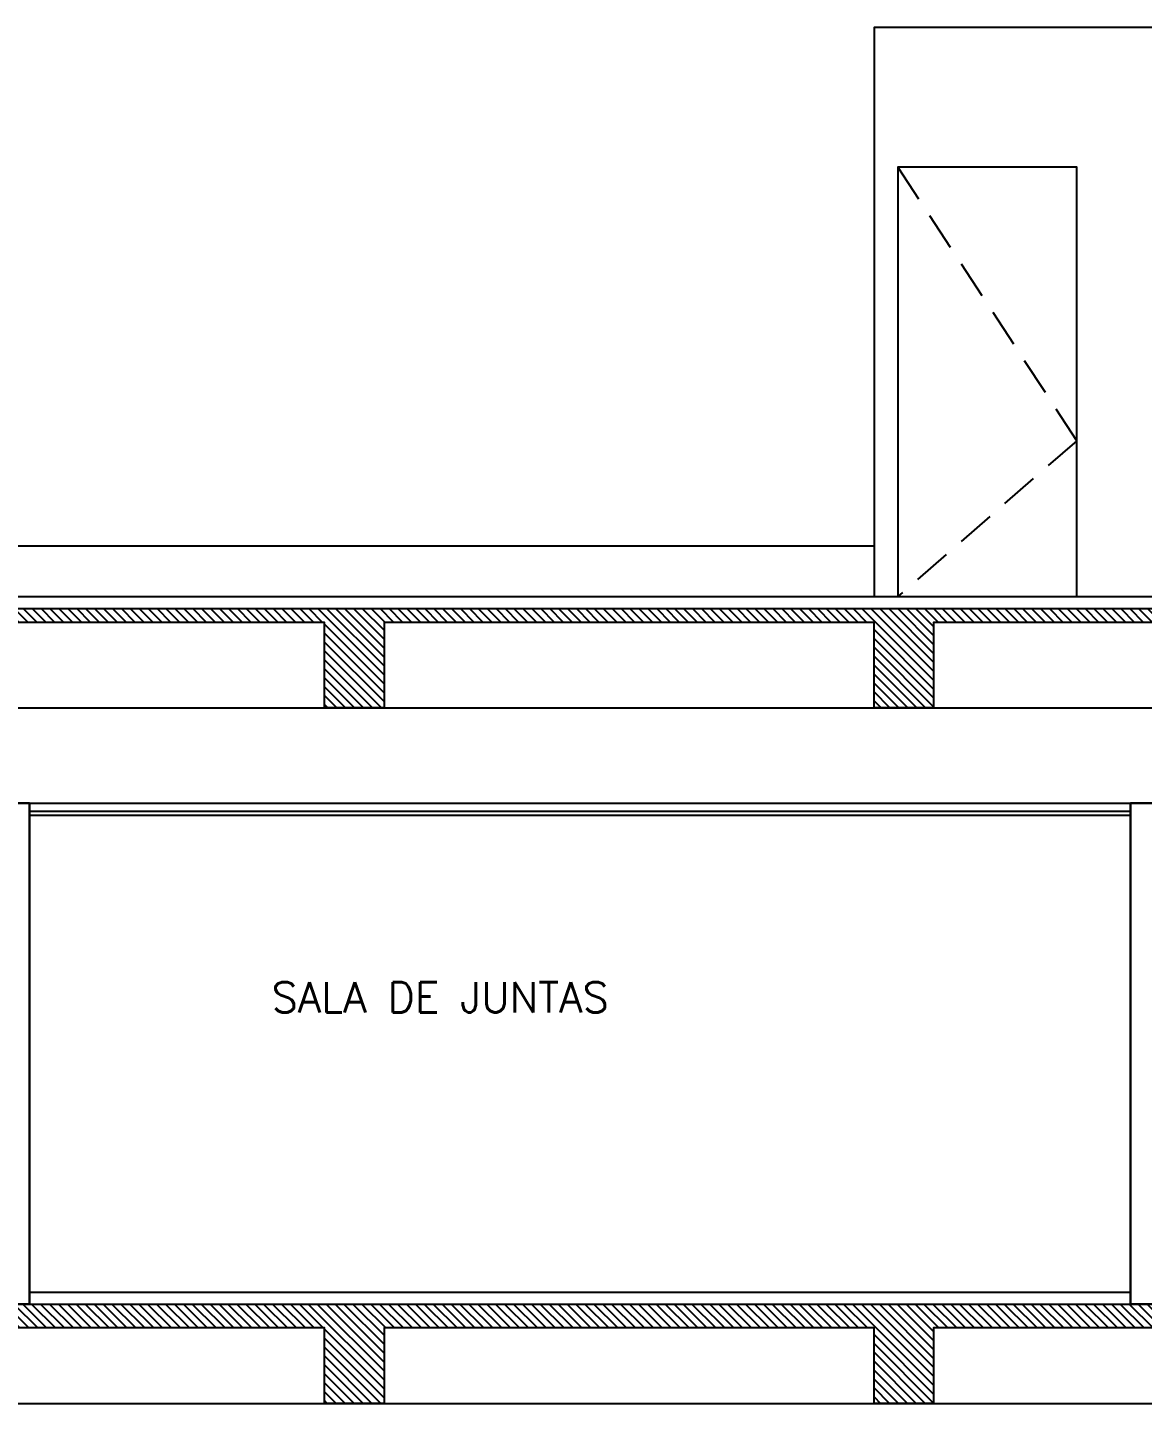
# Model space of a CAD drawing. Header units: millimetres. Extents: x 2056 to 4470, y 1400 to 3101.
# Drawn here: x 2180.53 to 2186.14, y 1445.76 to 1452.68 of the extents above; entities that cross this region are included whole.
import ezdxf

# ---------------------------------------------------------------- set-up
doc = ezdxf.new("R2010")
doc.units = ezdxf.units.MM
doc.linetypes.add('HIDDEN', pattern=[9.525, 6.35, -3.175])
for name, color, linetype in [('A-ANNO-TEXT', 190, 'Continuous'), ('A-PLAN-1', 5, 'Continuous'), ('A-PLAN-2', 4, 'Continuous'), ('A-PLAN-4', 2, 'Continuous'), ('A-PLAN-5', 1, 'Continuous'), ('A-PLAN-6', 9, 'Continuous'), ('A-PROY', 15, 'HIDDEN')]:
    doc.layers.add(name, color=color, linetype=linetype)
doc.layers.add('A-WALL', color=16, linetype='Continuous', lineweight=30)
doc.styles.add('ROMANS', font='romans')
pattern_1 = [(225, (-989008.851176, -1733150.051984), (0.02245064030267, -0.02245064030267), [])]

# ---------------------------------------------------------------- blocks, each defined once
blk = doc.blocks.new('CORTE B-B')
at = {"layer": 'A-PLAN-5'}
h = blk.add_hatch(dxfattribs=at)
h.set_pattern_fill('ANSI31', color=256, scale=0.01, angle=90, style=0)
h.set_pattern_definition(pattern_1)
h.paths.add_polyline_path([(-12.5286, -35.5102), (-12.5286, -2), (-12.0286, -2), (-12.0286, -2.4028), (-12.4586, -2.4028), (-12.4586, -4.941), (-12.0286, -4.941), (-12.0286, -5.241), (-12.4586, -5.241), (-12.4586, -7.0088), (-12.0286, -7.0088), (-12.0286, -7.4088), (-12.4586, -7.4088), (-12.4586, -8.6811), (-12.0286, -8.6811), (-12.0286, -8.9811), (-12.4586, -8.9811), (-12.4586, -11.4466), (-12.0286, -11.4466), (-12.0286, -11.7466), (-12.4586, -11.7466), (-12.4586, -14.311), (-12.0286, -14.311), (-12.0286, -14.711), (-12.4586, -14.711), (-12.4586, -16.8838), (-12.0286, -16.8838), (-12.0286, -17.1838), (-12.4586, -17.1838), (-12.4586, -19.3566), (-12.0286, -19.3566), (-12.0286, -19.7566), (-12.4586, -19.7566), (-12.4586, -22.0985), (-12.0286, -22.0984), (-12.0286, -22.3984), (-12.4586, -22.3985), (-12.4586, -24.5003), (-12.0286, -24.5003), (-12.0286, -24.9003), (-12.4586, -24.9003), (-12.4586, -28.0106), (-12.0286, -28.0106), (-12.0286, -28.3106), (-12.4586, -28.3106), (-12.4586, -29.8349), (-12.0286, -29.8349), (-12.0286, -30.2349), (-12.4586, -30.2349), (-12.4586, -34.988), (-12.0286, -34.988), (-12.0286, -35.5102)])
h = blk.add_hatch(dxfattribs=at)
h.set_pattern_fill('ANSI31', color=256, scale=0.01, angle=90, style=0)
h.set_pattern_definition(pattern_1)
h.paths.add_polyline_path([(-8.5786, -31.388), (-9.0286, -31.388), (-9.0286, -2), (-8.5286, -2), (-8.5286, -2.4028), (-8.9086, -2.4028), (-8.9086, -4.941), (-8.5286, -4.941), (-8.5286, -5.241), (-8.9086, -5.241), (-8.9086, -7.0088), (-8.5286, -7.0088), (-8.5286, -7.4088), (-8.9086, -7.4088), (-8.9086, -8.6811), (-8.5286, -8.6811), (-8.5286, -8.9811), (-8.9086, -8.9811), (-8.9086, -11.4466), (-8.5286, -11.4466), (-8.5286, -11.7466), (-8.9086, -11.7466), (-8.9086, -14.311), (-8.5286, -14.311), (-8.5286, -14.711), (-8.9086, -14.711), (-8.9086, -16.8838), (-8.5286, -16.8838), (-8.5286, -17.1838), (-8.9086, -17.1838), (-8.9086, -19.3566), (-8.5286, -19.3566), (-8.5286, -19.7566), (-8.9086, -19.7566), (-8.9086, -22.0985), (-8.5286, -22.0985), (-8.5286, -22.3985), (-8.9086, -22.3985), (-8.9086, -24.5003), (-8.5286, -24.5003), (-8.5286, -24.9003), (-8.9086, -24.9003), (-8.9086, -28.0106), (-8.5286, -28.0106), (-8.5286, -28.3106), (-8.9086, -28.3106), (-8.9086, -29.8349), (-8.5286, -29.8349), (-8.5286, -30.2349), (-8.5286, -31.388)])
h.paths.add_polyline_path([(-8.9086, -30.2349), (-8.6286, -30.2349), (-8.6286, -31.1902), (-8.9086, -31.1902)], flags=16)
at = {"layer": 'A-PLAN-1'}
for points in [[(-12.5286, -35.5102), (-12.5286, -2)], [(-12.4586, -7.4088), (-12.4586, -8.6811), (-12.0286, -8.6811), (-12.0286, -8.9811), (-12.4586, -8.9811), (-12.4586, -11.4466), (-12.0286, -11.4466), (-12.0286, -11.4466), (-12.0286, -11.7466), (-12.4586, -11.7466), (-12.4586, -14.311), (-12.0286, -14.311), (-12.0286, -14.711), (-12.4586, -14.711), (-12.4586, -16.8838)], [(-9.0286, -31.388), (-9.0286, -2)], [(-8.9086, -7.4088), (-8.9086, -8.6811), (-8.5286, -8.6811), (-8.5286, -8.9811), (-8.9086, -8.9811), (-8.9086, -11.4466), (-8.5286, -11.4466), (-8.5286, -11.7466), (-8.9086, -11.7466), (-8.9086, -14.311), (-8.5286, -14.311), (-8.5286, -14.711), (-8.9086, -14.711), (-8.9086, -16.8838)]]:
    blk.add_lwpolyline(points, dxfattribs=at)
at = {"layer": 'A-PLAN-2'}
blk.add_line((-12.5886, -35.3602), (-12.5886, -2.159), dxfattribs=at)
at = {"layer": 'A-PLAN-2', "elevation": -0.2289}
blk.add_lwpolyline([(-9.0886, -13.2303), (-9.0886, -7.6903)], dxfattribs=at)
at = {"layer": 'A-PLAN-4'}
for points in [[(-11.5486, -13.2303), (-11.5486, -7.6903)], [(-11.5086, -13.2303), (-11.5086, -7.6903)], [(-11.4886, -13.2303), (-11.4886, -7.6903)]]:
    blk.add_lwpolyline(points, dxfattribs=at)
at = {"layer": 'A-PLAN-6'}
for points in [[(-15.4516, -2), (-15.4516, -8.9811), (-12.5886, -8.9811)], [(-12.0286, -35.2052), (-12.0286, -2.159)], [(-8.5286, -29.8349), (-8.5286, -2.159)], [(-12.8436, -24.7503), (-12.8436, -8.9811)]]:
    blk.add_lwpolyline(points, dxfattribs=at)
blk.add_lwpolyline([(-12.5886, -7.9611), (-14.7486, -7.9611), (-14.7486, -8.8611), (-12.5886, -8.8611)], close=True, dxfattribs=at)
at = {"layer": 'A-PROY', "ltscale": 0.03}
blk.add_lwpolyline([(-14.7486, -8.8611), (-13.3726, -7.9611), (-12.5886, -8.8611)], dxfattribs=at)
at = {"layer": 'A-WALL'}
for points in [[(-11.5486, -7.6903), (-11.5486, -7.5703), (-9.0286, -7.5703), (-9.0286, -7.6903)], [(-11.5486, -13.3503), (-11.5486, -13.2303), (-9.0286, -13.2303), (-9.0286, -13.3503)]]:
    blk.add_lwpolyline(points, close=True, dxfattribs=at)
at = {"layer": 'A-ANNO-TEXT', "style": 'ROMANS'}
blk.add_text('SALA DE JUNTAS', height=0.15271, rotation=90, dxfattribs=at).set_placement((-10.4962, -12.0119))

msp = doc.modelspace()

# ---------------------------------------------------------------- block references
at = {"rotation": 270}
msp.add_blockref('CORTE B-B', (2193.7718, 1437.2303), dxfattribs=at)

doc.saveas('drawing.dxf')
